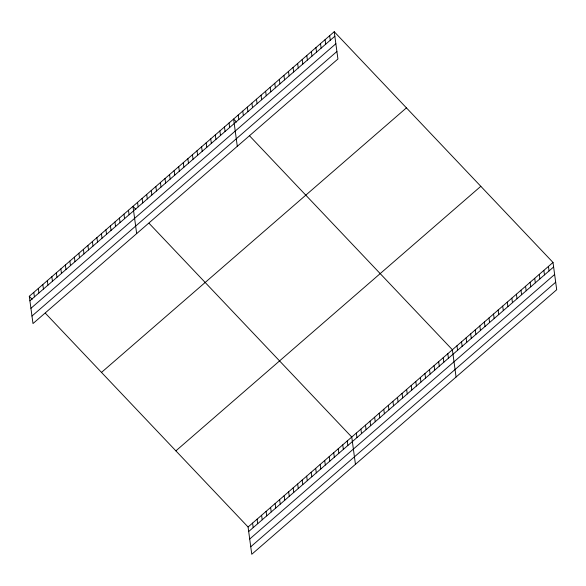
<?xml version="1.0" encoding="UTF-8"?>
<svg xmlns="http://www.w3.org/2000/svg" width="586" height="586" viewBox="0 0 586 586"><rect width="100%" height="100%" fill="white"/><g stroke="black" fill="none" stroke-linecap="round" stroke-linejoin="round"><path stroke-width="0.88" d="M334.232 31.725L337.924 59.003L32.992 323.553L29.3 296.274L334.232 31.725L553.008 262.447L556.7 289.726L251.768 554.275L248.076 526.997L45.342 313.195M29.908 300.794L334.848 36.244M30.926 308.309L335.859 43.76M31.974 316.044L336.906 51.495M101.495 372.41L406.435 107.861M175.881 450.861L480.813 186.311M248.076 526.997L553.008 262.447M248.691 531.517L553.624 266.967M249.702 539.025L554.642 274.475M250.749 546.767L555.682 282.218M236.473 122.049L233.609 119.024L237.293 146.302M249.651 135.945L452.385 349.747L456.069 377.025M135.842 209.349L132.978 206.331L136.67 233.609M149.02 223.251L351.754 437.046L355.446 464.324M29.3 296.274L32.164 299.3M548.437 266.418L549.053 270.937M543.867 270.38L544.475 274.907M539.288 274.351L539.904 278.87M534.718 278.321L535.326 282.84M530.14 282.291L530.755 286.81M525.569 286.254L526.177 290.773M520.991 290.224L521.606 294.743M516.42 294.194L517.028 298.714M511.849 298.157L512.457 302.684M507.271 302.127L507.886 306.646M502.7 306.097L503.308 310.617M498.122 310.067L498.737 314.587M493.551 314.03L494.159 318.557M488.973 318L489.588 322.52M484.402 321.97L485.01 326.49M479.824 325.941L480.439 330.46M475.253 329.903L475.861 334.43M470.683 333.874L471.291 338.393M466.104 337.844L466.72 342.363M461.534 341.814L462.142 346.333M456.955 345.777L457.571 350.303M447.807 353.717L448.422 358.236M443.236 357.687L443.844 362.207M438.658 361.65L439.273 366.177M434.087 365.62L434.695 370.14M429.516 369.59L430.124 374.11M424.938 373.56L425.553 378.08M420.367 377.523L420.975 382.05M415.789 381.493L416.404 386.013M411.218 385.463L411.826 389.983M406.64 389.434L407.255 393.953M402.069 393.396L402.677 397.923M397.491 397.367L398.106 401.886M392.92 401.337L393.536 405.856M388.35 405.307L388.958 409.826M383.771 409.27L384.387 413.789M329.662 35.695L330.27 40.214M379.201 413.24L379.809 417.759M325.091 39.665L325.699 44.184M374.622 417.21L375.238 421.73M320.513 43.628L321.128 48.147M370.052 421.173L370.66 425.7M315.942 47.598L316.55 52.117M365.474 425.143L366.089 429.663M311.364 51.568L311.979 56.088M360.903 429.113L361.511 433.633M306.793 55.531L307.401 60.058M356.332 433.083L356.94 437.603M302.215 59.501L302.83 64.021M297.644 63.471L298.252 67.991M347.249 440.958L347.857 445.485M293.066 67.441L293.681 71.961M342.737 444.869L343.352 449.389M288.495 71.404L289.103 75.931M338.232 448.781L338.84 453.3M283.924 75.374L284.532 79.894M333.727 452.692L334.335 457.212M279.346 79.344L279.962 83.864M329.215 456.604L329.83 461.123M274.775 83.315L275.383 87.834M324.71 460.515L325.318 465.035M270.197 87.277L270.813 91.804M320.198 464.427L320.813 468.947M265.626 91.248L266.234 95.767M315.693 468.339L316.301 472.858M261.048 95.218L261.664 99.737M311.188 472.243L311.796 476.77M256.478 99.188L257.086 103.707M306.676 476.154L307.291 480.681M251.899 103.151L252.515 107.678M302.171 480.066L302.779 484.585M247.329 107.121L247.937 111.64M297.659 483.977L298.274 488.497M242.758 111.091L243.366 115.61M293.154 487.889L293.762 492.408M238.18 115.061L238.795 119.581M288.649 491.8L289.257 496.32M284.137 495.712L284.752 500.232M229.031 122.994L229.646 127.514M279.632 499.624L280.24 504.143M224.46 126.964L225.068 131.484M275.12 503.535L275.735 508.055M219.882 130.934L220.497 135.454M270.615 507.439L271.223 511.966M215.311 134.897L215.919 139.424M266.11 511.351L266.718 515.878M210.733 138.867L211.348 143.387M261.598 515.262L262.213 519.782M206.162 142.838L206.777 147.357M257.093 519.174L257.701 523.694M252.581 523.086L253.196 527.605M201.591 146.808L202.199 151.327M197.013 150.77L197.629 155.297M192.442 154.741L193.05 159.26M187.864 158.711L188.48 163.23M183.293 162.681L183.901 167.2M178.715 166.644L179.331 171.163M174.145 170.614L174.753 175.133M169.574 174.584L170.182 179.104M164.996 178.547L165.611 183.074M160.425 182.517L161.033 187.037M155.847 186.487L156.462 191.007M151.276 190.457L151.884 194.977M146.698 194.42L147.313 198.947M142.127 198.39L142.735 202.91M137.549 202.36L138.164 206.88M128.473 210.242L129.081 214.762M123.961 214.146L124.576 218.673M119.456 218.058L120.064 222.585M114.944 221.969L115.559 226.489M110.439 225.881L111.047 230.401M105.934 229.793L106.542 234.312M101.422 233.704L102.037 238.224M96.917 237.616L97.525 242.135M92.405 241.527L93.02 246.047M87.9 245.439L88.515 249.958M83.395 249.343L84.003 253.87M78.883 253.255L79.498 257.781M74.378 257.166L74.986 261.686M69.873 261.078L70.481 265.597M65.361 264.989L65.976 269.509M60.856 268.901L61.464 273.42M56.344 272.812L56.959 277.332M51.839 276.724L52.447 281.243M47.334 280.635L47.942 285.155M42.822 284.54L43.437 289.066M38.317 288.451L38.925 292.978M33.805 292.363L34.42 296.882"/></g></svg>
